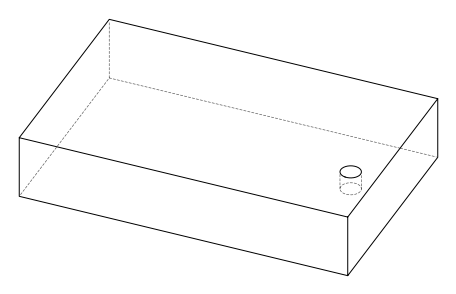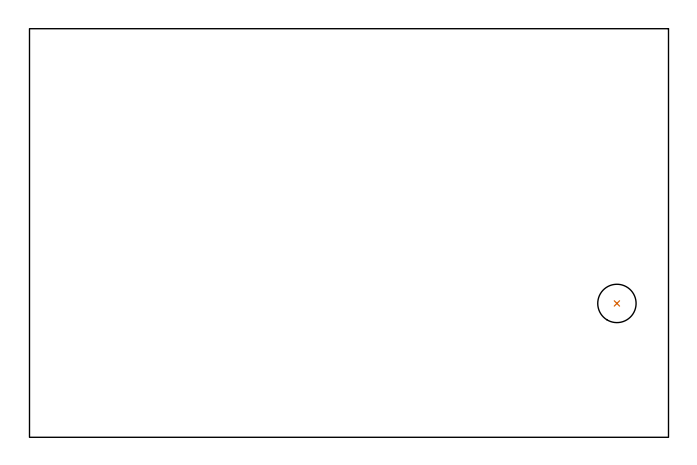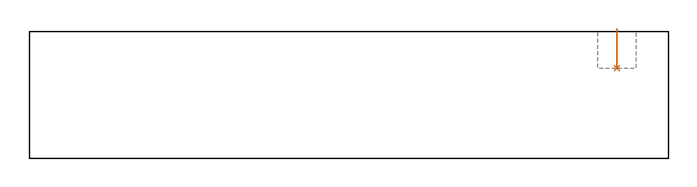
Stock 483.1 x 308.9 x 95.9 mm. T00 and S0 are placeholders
(PLAN: 1 operations, 0 tool changes, 0.1 min)
(1 INDEXABLE_INSERT_DRILL_BLIND_HOLE_FROM_SOLID | STEP1POCKET | UGT0302_008 | 0.12 min | 18275 mm3)
(TOOL UGT0302_008 | Indexable Insert Drill 29mm | D29 PA180 FL50 Z2)
(OP 1 INDEXABLE_INSERT_DRILL_BLIND_HOLE_FROM_SOLID)
G17 G21 G94 G90
T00 M6
G54
G17 G0 G90 X444.1 Y101.2 S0 M3
G43 Z105.9 H0
G94 G81 G98 Z68.2 F250. R97.9
G80
M5
M2
